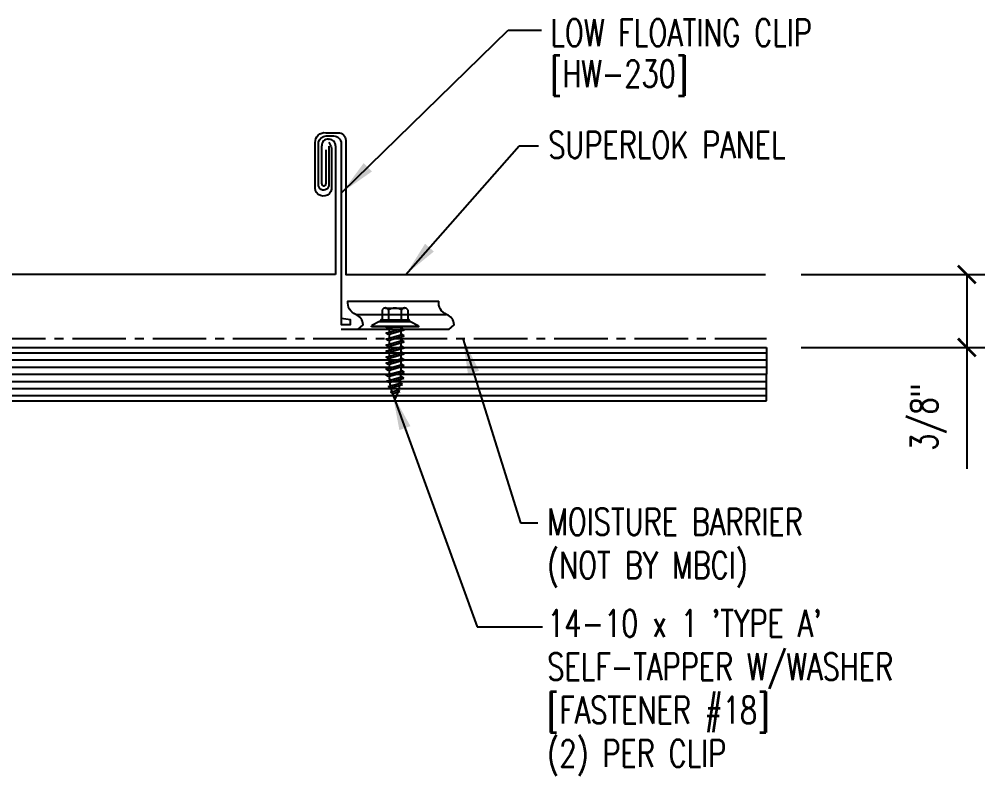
# Model space of a CAD drawing. Header units: inches. Extents: x 5.3 to 45.7, y 11.4 to 38.4.
# Drawn here: x 32.21 to 45.73, y 21.8 to 32.4 of the extents above; entities that cross this region are included whole.
import ezdxf

# ---------------------------------------------------------------- set-up
doc = ezdxf.new("R2010")
doc.units = ezdxf.units.IN
doc.header["$MEASUREMENT"] = 0
doc.linetypes.add('CENTER2', pattern=[1.125, 0.75, -0.125, 0.125, -0.125])
for name, color, linetype in [('BARRIER', 253, 'CENTER2'), ('clip', 5, 'Continuous'), ('DIM', 2, 'Continuous'), ('FASTENER', 9, 'Continuous'), ('PANEL', 11, 'Continuous'), ('TEXT', 2, 'Continuous'), ('WOOD', 3, 'Continuous')]:
    doc.layers.add(name, color=color, linetype=linetype)
doc.styles.add('TEXT1', font='ROMANS.shx', dxfattribs={"width": 0.75, "height": 0.375})
doc.dimstyles.new('DETAIL$0', dxfattribs={"dimscale": 4, "dimtxt": 0.375, "dimasz": 0.0625, "dimexe": 0.0625, "dimexo": 0.125, "dimgap": 0.0625, "dimtad": 1, "dimdec": 4, "dimzin": 3, "dimdsep": 46, "dimlunit": 4, "dimtxsty": 'TEXT1', "dimblk": 'ARCHTICK', "dimcen": 0.0625, "dimclrd": 7, "dimclre": 7, "dimclrt": 2, "dimadec": 0, "dimazin": 0, "dimtfac": 0.59375, "dimtdec": 4, "dimtmove": 0, "dimatfit": 3, "dimfxl": 0, "dimfrac": 2, "dimtolj": 1, "dimtzin": 3, "dimarcsym": 0})
doc.dimstyles.new('DETAIL$7', dxfattribs={"dimscale": 4, "dimtxt": 0.375, "dimasz": 0.125, "dimexe": 0.0625, "dimexo": 0.125, "dimgap": 0.0625, "dimtad": 1, "dimdec": 4, "dimzin": 3, "dimdsep": 46, "dimlunit": 4, "dimtxsty": 'TEXT1', "dimblk": 'ARCHTICK', "dimcen": 0.0625, "dimclrd": 7, "dimclre": 7, "dimclrt": 2, "dimadec": 0, "dimazin": 0, "dimtfac": 0.59375, "dimtdec": 4, "dimtmove": 2, "dimatfit": 3, "dimfxl": 0, "dimfrac": 2, "dimtolj": 1, "dimtzin": 3, "dimarcsym": 0})

# ---------------------------------------------------------------- blocks, each defined once
blk = doc.blocks.new('_ArchTick')
at = {"color": 0, "linetype": 'ByBlock', "const_width": 0.15}
blk.add_lwpolyline([(-0.5, -0.5), (0.5, 0.5)], dxfattribs=at)
blk = doc.blocks.new('*D11')
at = {"layer": 'DEFPOINTS', "color": 0}
for p in [(42.664, 28.822), (42.664, 27.8), (45.484, 27.8)]:
    blk.add_point(p, dxfattribs=at)
at = {"layer": 'DIM', "color": 7, "lineweight": -2}
for p, q in [((43.164, 28.822), (45.734, 28.822)), ((45.484, 28.822), (45.484, 27.8)), ((43.164, 27.8), (45.734, 27.8)), ((45.484, 27.8), (45.484, 26.099))]:
    blk.add_line(p, q, dxfattribs=at)
at = {"layer": 'DIM', "color": 7, "lineweight": -2, "xscale": 0.25, "yscale": 0.25, "zscale": 0.25}
for p, rotation in [((45.484, 28.822), 90), ((45.484, 27.8), 270)]:
    blk.add_blockref('_ArchTick', p, dxfattribs=dict(at, rotation=rotation))
at = {"layer": 'DIM', "color": 2, "insert": (44.949, 26.824), "char_height": 0.375, "attachment_point": 5, "rotation": 90, "style": 'TEXT1'}
blk.add_mtext('\\A1;3/8"', dxfattribs=at)
blk = doc.blocks.new('st10')
at = {"layer": 'FASTENER'}
for p, q in [((-0.181, 0.276), (-0.181, 0.137)), ((-0.135, 0.302), (0.135, 0.302)), ((-0.089, 0.276), (-0.089, 0.137)), ((0.089, 0.276), (0.089, 0.137)), ((0.181, 0.276), (0.181, 0.137)), ((-0.193, 0.137), (0.193, 0.137)), ((-0.181, 0.137), (0.181, 0.137)), ((-0.217, 0.114), (-0.326, 0.059)), ((-0.326, 0.059), (-0.326, 0.049)), ((-0.326, 0.049), (0.326, 0.049)), ((-0.217, 0.114), (0.217, 0.114)), ((-0.193, 0.119), (0.193, 0.119)), ((-0.129, 0.035), (-0.124, 0.037)), ((-0.096, 0.017), (-0.129, 0.035)), ((-0.129, -0.049), (0.096, 0.015)), ((-0.124, 0.037), (-0.08, 0.037)), ((-0.096, 0.017), (-0.025, 0.037)), ((-0.08, 0.037), (0.08, 0.037)), ((-0.08, 0.021), (-0.08, -0.035)), ((0.08, 0.037), (0.08, 0.011)), ((0.129, -0.003), (0.096, 0.015)), ((0.217, 0.114), (0.326, 0.059)), ((0.326, 0.059), (0.326, 0.049)), ((-0.096, -0.068), (-0.129, -0.049)), ((-0.129, -0.134), (0.096, -0.069)), ((-0.096, -0.152), (-0.129, -0.134)), ((-0.096, -0.068), (0.129, -0.004)), ((-0.096, -0.152), (0.129, -0.088)), ((-0.08, -0.063), (-0.08, -0.12)), ((0.08, -0.016), (0.08, -0.074)), ((0.08, -0.102), (0.08, -0.158)), ((0.129, -0.088), (0.096, -0.069)), ((-0.129, -0.218), (0.096, -0.154)), ((-0.096, -0.237), (-0.129, -0.218)), ((-0.129, -0.303), (0.096, -0.238)), ((-0.096, -0.237), (0.129, -0.172)), ((-0.096, -0.321), (0.129, -0.257)), ((-0.08, -0.148), (-0.08, -0.204)), ((-0.08, -0.232), (-0.08, -0.288)), ((0.08, -0.186), (0.08, -0.243)), ((0.08, -0.27), (0.08, -0.327)), ((0.129, -0.172), (0.096, -0.154)), ((0.129, -0.257), (0.096, -0.238)), ((-0.096, -0.321), (-0.129, -0.303)), ((-0.129, -0.387), (0.096, -0.323)), ((-0.096, -0.406), (-0.129, -0.387)), ((-0.096, -0.406), (0.129, -0.341)), ((-0.08, -0.317), (-0.08, -0.373)), ((-0.08, -0.401), (-0.08, -0.457)), ((0.08, -0.355), (0.08, -0.412)), ((0.129, -0.341), (0.096, -0.323)), ((-0.129, -0.471), (0.096, -0.407)), ((-0.096, -0.49), (-0.129, -0.471)), ((-0.129, -0.556), (0.096, -0.491)), ((-0.096, -0.49), (0.129, -0.426)), ((-0.096, -0.575), (0.129, -0.51)), ((-0.08, -0.485), (-0.08, -0.542)), ((0.08, -0.44), (0.08, -0.496)), ((0.08, -0.524), (0.08, -0.58)), ((0.129, -0.426), (0.096, -0.407)), ((0.129, -0.51), (0.096, -0.491)), ((-0.096, -0.575), (-0.129, -0.556)), ((-0.129, -0.64), (0.096, -0.576)), ((-0.096, -0.659), (-0.129, -0.64)), ((-0.121, -0.722), (0.092, -0.662)), ((-0.096, -0.659), (0.129, -0.595)), ((-0.08, -0.57), (-0.08, -0.626)), ((0.125, -0.68), (0.092, -0.662)), ((0.129, -0.595), (0.096, -0.576)), ((-0.088, -0.741), (-0.121, -0.722)), ((-0.095, -0.799), (0.071, -0.752)), ((-0.061, -0.818), (-0.095, -0.799)), ((-0.088, -0.741), (0.125, -0.68)), ((-0.061, -0.818), (0.104, -0.771)), ((0.104, -0.771), (0.071, -0.752)), ((-0.063, -0.877), (0.034, -0.847)), ((-0.029, -0.895), (-0.063, -0.877)), ((-0.029, -0.895), (0.068, -0.866)), ((0.068, -0.866), (0.034, -0.847))]:
    blk.add_line(p, q, dxfattribs=at)
blk.add_lwpolyline([(-0.331, 0.037), (-0.331, 0.049), (0.331, 0.049), (0.331, 0.037)], close=True, dxfattribs=at)
for centre, radius, start, end in [((-0.135, 0.25), 0.0527, 29.8754, 150.1246), ((0, 0.138), 0.164, 56.9974, 123.0026), ((0.135, 0.25), 0.0527, 29.8754, 150.1246), ((-0.193, 0.128), 0.00894, 90, 270), ((0.193, 0.128), 0.00894, 270, 90), ((0.676, -0.642), 0.757, 180.9696, 185.1765), ((-0.676, -0.642), 0.757, 358.2537, 2.5109), ((0.676, -0.642), 0.757, 187.255, 191.3837), ((-0.676, -0.642), 0.757, 343.5473, 349.3968), ((-0.676, -0.642), 0.757, 351.6648, 356.0901), ((0.676, -0.642), 0.757, 193.4363, 197.6723), ((0.676, -0.642), 0.757, 199.1495, 206.7351), ((-0.676, -0.642), 0.757, 333.2649, 342.2085)]:
    blk.add_arc(centre, radius, start, end, dxfattribs=at)

msp = doc.modelspace()

# ---------------------------------------------------------------- linework, layer by layer
at = {"layer": 'BARRIER'}
msp.add_line((17.20312, 27.92451), (42.67885, 27.92451), dxfattribs=at)
at = {"layer": 'clip'}
msp.add_line((36.92273, 28.2622), (38.19657, 28.2622), dxfattribs=at)
for points in [[(36.54573, 30.6193), (36.54597, 30.08626, -1.16210602), (36.40297, 30.08242), (36.40296, 30.67269, -0.36554649), (36.50674, 30.76137), (36.61221, 30.76137, -0.41421356), (36.71873, 30.65485), (36.71873, 28.12218), (36.85062, 28.12218), (36.85062, 28.18806), (36.71873, 28.20453)], [(36.95289, 28.04951), (37.02629, 28.11705, 0.29781286), (36.92273, 28.2622, -0.34469622), (36.81268, 28.44799), (38.08652, 28.44799)], [(38.22673, 28.04951), (38.30013, 28.11705, 0.29781286), (38.19657, 28.2622, -0.34469622), (38.08652, 28.44799)]]:
    msp.add_lwpolyline(points, format="xyb", dxfattribs=at)
msp.add_lwpolyline([(38.22673, 28.04951), (36.71873, 28.04951)], dxfattribs=at)
at = {"layer": 'PANEL'}
for p, q in [((36.54189, 30.71648), (36.55148, 30.71614)), ((36.44785, 30.57445), (36.44785, 30.62245)), ((36.44785, 30.08986), (36.44785, 30.57445)), ((36.50453, 30.56915), (36.50446, 30.08986)), ((36.6384, 30.62245), (36.6384, 28.82199)), ((36.6384, 28.82199), (20.7129, 28.82199))]:
    msp.add_line(p, q, dxfattribs=at)
msp.add_lwpolyline([(36.54673, 30.67352), (36.57131, 30.62723, -0.10263246), (36.58504, 30.55651), (36.58504, 30.04839, -1.20090855), (36.35664, 30.06414), (36.35664, 30.66772, -0.46726582), (36.50557, 30.80732), (36.6757, 30.80732, -0.41421356), (36.78223, 30.7008), (36.78223, 28.82199), (42.66406, 28.82199)], format="xyb", dxfattribs=at)
for centre, radius, start, end in [((36.53394, 30.63039), 0.08646, 84.724995, 185.270782), ((36.54937, 30.62701), 0.08915, 357.062925, 88.649135), ((36.47615, 30.08986), 0.02831, 180, 0)]:
    msp.add_arc(centre, radius, start, end, dxfattribs=at)
at = {"layer": 'WOOD', "color": 3, "linetype": 'CONTINUOUS'}
for p, q in [((17.14847, 27.79951), (42.67885, 27.79951)), ((42.67885, 27.79951), (42.67885, 27.42451)), ((42.67885, 27.04951), (42.67885, 27.42451)), ((17.14847, 27.04951), (42.67885, 27.04951))]:
    msp.add_line(p, q, dxfattribs=at)
at = {"layer": 'WOOD', "color": 9, "linetype": 'CONTINUOUS'}
for p, q in [((17.14847, 27.72451), (42.67885, 27.72451)), ((17.14847, 27.62451), (42.67885, 27.62451)), ((17.14847, 27.52451), (42.67885, 27.52451)), ((17.14847, 27.42451), (42.67885, 27.42451)), ((17.14847, 27.32451), (42.67885, 27.32451)), ((17.14847, 27.22451), (42.67885, 27.22451)), ((17.14847, 27.12451), (42.67885, 27.12451))]:
    msp.add_line(p, q, dxfattribs=at)

# ---------------------------------------------------------------- block references
at = {"layer": 'FASTENER'}
msp.add_blockref('st10', (37.47273, 28.04951), dxfattribs=at)

# ---------------------------------------------------------------- texts
at = {"layer": 'TEXT', "style": 'TEXT1', "width": 0.75}
for s, p in [('LOW FLOATING CLIP', (39.648, 32.02)), ('[HW-230]', (39.648, 31.44611)), ('SUPERLOK PANEL', (39.61797, 30.4502)), ('MOISTURE BARRIER', (39.6048, 25.17054)), ('(NOT BY MBCI)', (39.6048, 24.5634)), ("14-10 x 1 'TYPE A'", (39.60529, 23.74778)), ('SELF-TAPPER W/WASHER', (39.60529, 23.14063)), ('[FASTENER #18]', (39.60529, 22.53349)), ('(2) PER CLIP', (39.60529, 21.92635))]:
    msp.add_text(s, height=0.375, dxfattribs=at).set_placement(p)

# ---------------------------------------------------------------- dimensions: what is measured, and where the dimension line sits
at = {"layer": 'DIM'}
dim = msp.add_linear_dim(base=(45.48425, 27.79951), p1=(42.66406, 28.82199), p2=(42.66406, 27.79951), angle=90, text='3/8"', dimstyle='DETAIL$0', dxfattribs=at)
dim.commit()
dim.dimension.update_dxf_attribs({"geometry": '*D11', "text_midpoint": (44.94854, 26.82406)})

# ---------------------------------------------------------------- leaders
for points in [[(36.73401, 29.97278), (39.05876, 32.2444), (39.52551, 32.2444)], [(37.62517, 28.82199), (39.21434, 30.62286), (39.48106, 30.62286)], [(38.42443, 27.92451), (39.23059, 25.34493), (39.47354, 25.34493)], [(37.44101, 27.13951), (38.62321, 23.8881), (39.5398, 23.8881)]]:
    msp.add_leader(points, dimstyle='DETAIL$7')

doc.saveas('drawing.dxf')
